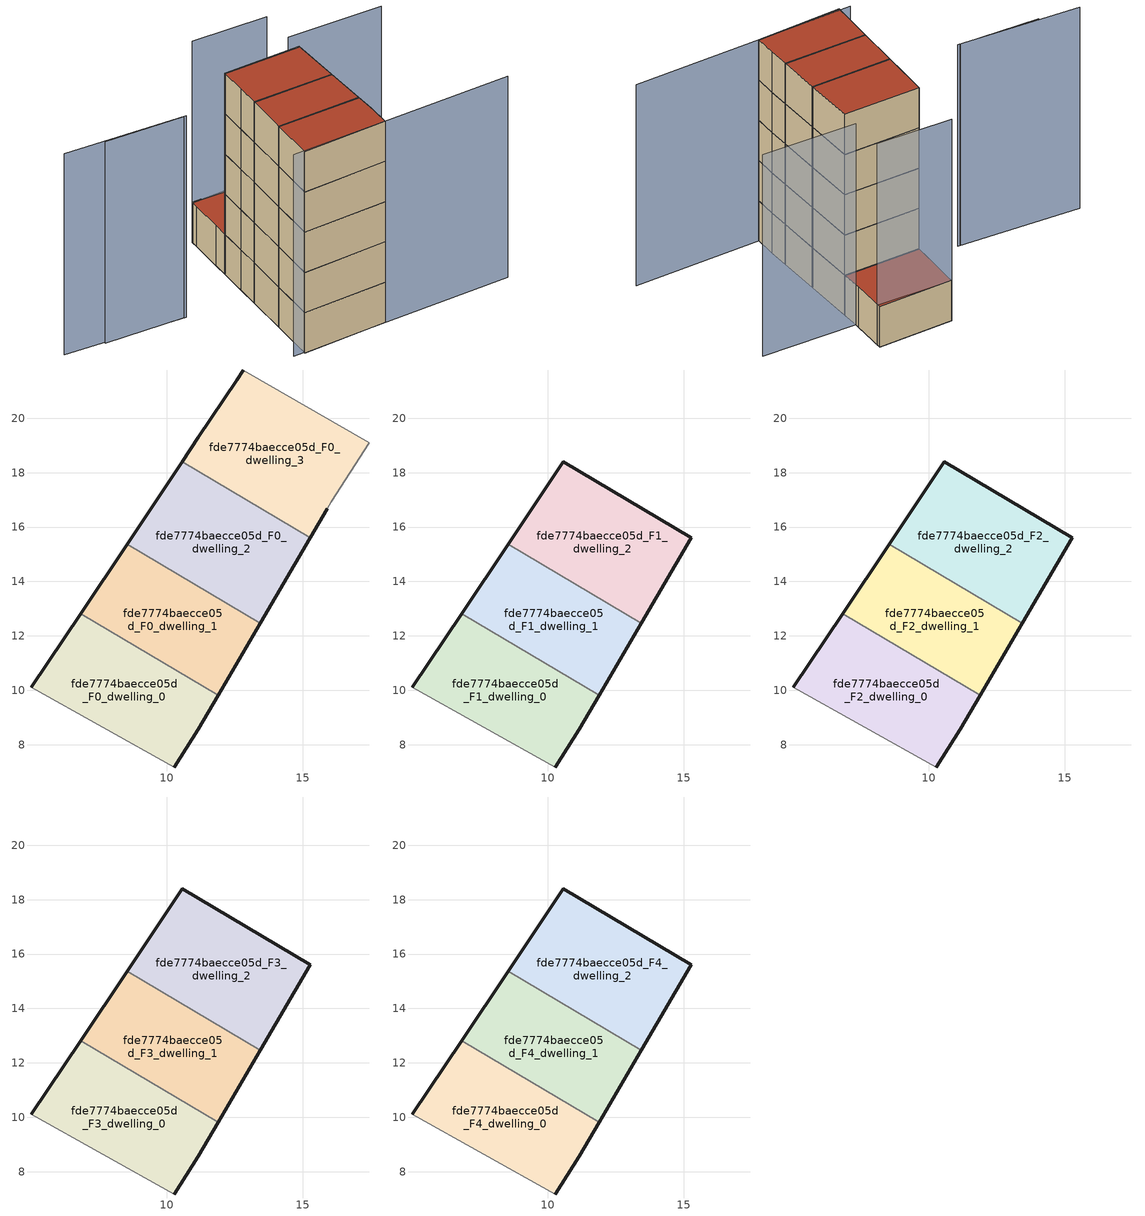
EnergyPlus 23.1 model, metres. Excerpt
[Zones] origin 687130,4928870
fde7774baecce05d_F0_dwelling_0
 floor ground (EU_floor_Construction): 11.18,8.56 11.91,9.81 6.84,12.82 5.04,10.12 10.29,7.18 z0
 wall outside (EU_wall_Construction): 5.04,10.12 6.84,12.82 / 11.91,9.81 11.18,8.56 10.29,7.18 z0:3
 wall adiabatic (EU_wall_Construction): 10.29,7.18 5.04,10.12 z0:3
 wall to fde7774baecce05d_F0_dwelling_1 (EU_wall_Construction): 6.84,12.82 11.9,9.81 z0:3
fde7774baecce05d_F0_dwelling_1
 floor ground (EU_floor_Construction): 11.91,9.81 13.45,12.46 8.55,15.37 6.84,12.82 z0
 wall outside (EU_wall_Construction): 6.84,12.82 8.55,15.37 / 13.45,12.46 11.91,9.81 z0:3
 wall to fde7774baecce05d_F0_dwelling_2 (EU_wall_Construction): 8.55,15.37 13.45,12.46 z0:3
fde7774baecce05d_F0_dwelling_2
 floor ground (EU_floor_Construction): 13.45,12.46 15.28,15.61 10.58,18.41 9.47,16.75 8.55,15.37 z0
 wall outside (EU_wall_Construction): 15.28,15.61 13.45,12.46 / 8.55,15.37 9.47,16.75 10.58,18.41 z0:3
 wall to fde7774baecce05d_F0_dwelling_3 (EU_wall_Construction): 10.58,18.41 15.28,15.61 z0:3
fde7774baecce05d_F0_dwelling_3
 floor ground (EU_floor_Construction): 15.91,16.68 16.06,16.94 17.44,19.1 12.83,21.77 12.57,21.39 11.18,19.3 10.58,18.41 15.28,15.61 z0
 wall outside (EU_wall_Construction): 15.91,16.68 15.28,15.61 / 10.58,18.41 11.18,19.3 12.57,21.39 12.83,21.77 z0:3
 wall adiabatic (EU_wall_Construction): 12.83,21.77 17.44,19.1 16.06,16.94 15.91,16.68 z0:3
 roof outside (EU_roof_Construction): 17.44,19.1 16.06,16.94 15.91,16.68 15.28,15.61 10.58,18.41 11.18,19.3 12.57,21.39 12.83,21.77 z3
fde7774baecce05d_F1_dwelling_0
 floor to fde7774baecce05d_F0_dwelling_0 (EU_floor_Construction): 11.17,8.56 11.9,9.81 6.84,12.82 5.03,10.12 10.28,7.18 z3
 wall outside (EU_wall_Construction): 5.04,10.12 6.84,12.82 / 11.91,9.81 11.18,8.56 10.29,7.18 z3:6
 wall adiabatic (EU_wall_Construction): 10.29,7.18 5.04,10.12 z3:6
 wall to fde7774baecce05d_F1_dwelling_1 (EU_wall_Construction): 6.84,12.82 11.9,9.81 z3:6
fde7774baecce05d_F1_dwelling_1
 floor to fde7774baecce05d_F0_dwelling_1 (EU_floor_Construction): 11.9,9.81 13.45,12.46 8.55,15.37 6.84,12.82 z3
 wall outside (EU_wall_Construction): 6.84,12.82 8.55,15.37 / 13.45,12.46 11.91,9.81 z3:6
 wall to fde7774baecce05d_F1_dwelling_2 (EU_wall_Construction): 8.55,15.37 13.45,12.46 z3:6
fde7774baecce05d_F1_dwelling_2
 floor to fde7774baecce05d_F0_dwelling_2 (EU_floor_Construction): 13.45,12.46 15.28,15.61 10.58,18.41 9.47,16.75 8.55,15.37 z3
 wall outside (EU_wall_Construction): 8.55,15.37 9.47,16.75 10.58,18.41 15.28,15.61 13.45,12.46 z3:6
fde7774baecce05d_F2_dwelling_0
 floor to fde7774baecce05d_F1_dwelling_0 (EU_floor_Construction): 11.17,8.56 11.9,9.81 6.84,12.82 5.03,10.12 10.28,7.18 z6
 wall outside (EU_wall_Construction): 5.04,10.12 6.84,12.82 / 11.91,9.81 11.18,8.56 10.29,7.18 z6:9
 wall adiabatic (EU_wall_Construction): 10.29,7.18 5.04,10.12 z6:9
 wall to fde7774baecce05d_F2_dwelling_1 (EU_wall_Construction): 6.84,12.82 11.9,9.81 z6:9
fde7774baecce05d_F2_dwelling_1
 floor to fde7774baecce05d_F1_dwelling_1 (EU_floor_Construction): 11.9,9.81 13.45,12.46 8.55,15.37 6.84,12.82 z6
 wall outside (EU_wall_Construction): 6.84,12.82 8.55,15.37 / 13.45,12.46 11.91,9.81 z6:9
 wall to fde7774baecce05d_F2_dwelling_2 (EU_wall_Construction): 8.55,15.37 13.45,12.46 z6:9
fde7774baecce05d_F2_dwelling_2
 floor to fde7774baecce05d_F1_dwelling_2 (EU_floor_Construction): 13.45,12.46 15.28,15.61 10.58,18.41 9.47,16.75 8.55,15.37 z6
 wall outside (EU_wall_Construction): 8.55,15.37 9.47,16.75 10.58,18.41 15.28,15.61 13.45,12.46 z6:9
fde7774baecce05d_F3_dwelling_0
 floor to fde7774baecce05d_F2_dwelling_0 (EU_floor_Construction): 11.17,8.56 11.9,9.81 6.84,12.82 5.03,10.12 10.28,7.18 z9
 wall outside (EU_wall_Construction): 5.04,10.12 6.84,12.82 / 11.91,9.81 11.18,8.56 10.29,7.18 z9:12
 wall adiabatic (EU_wall_Construction): 10.29,7.18 5.04,10.12 z9:12
 wall to fde7774baecce05d_F3_dwelling_1 (EU_wall_Construction): 6.84,12.82 11.9,9.81 z9:12
fde7774baecce05d_F3_dwelling_1
 floor to fde7774baecce05d_F2_dwelling_1 (EU_floor_Construction): 11.9,9.81 13.45,12.46 8.55,15.37 6.84,12.82 z9
 wall outside (EU_wall_Construction): 6.84,12.82 8.55,15.37 / 13.45,12.46 11.91,9.81 z9:12
 wall to fde7774baecce05d_F3_dwelling_2 (EU_wall_Construction): 8.55,15.37 13.45,12.46 z9:12
fde7774baecce05d_F3_dwelling_2
 floor to fde7774baecce05d_F2_dwelling_2 (EU_floor_Construction): 13.45,12.46 15.28,15.61 10.58,18.41 9.47,16.75 8.55,15.37 z9
 wall outside (EU_wall_Construction): 8.55,15.37 9.47,16.75 10.58,18.41 15.28,15.61 13.45,12.46 z9:12
fde7774baecce05d_F4_dwelling_0
 floor to fde7774baecce05d_F3_dwelling_0 (EU_floor_Construction): 11.17,8.56 11.9,9.81 6.84,12.82 5.03,10.12 10.28,7.18 z12
 wall outside (EU_wall_Construction): 5.04,10.12 6.84,12.82 / 11.91,9.81 11.18,8.56 10.29,7.18 z12:15
 wall adiabatic (EU_wall_Construction): 10.29,7.18 5.04,10.12 z12:15
 wall to fde7774baecce05d_F4_dwelling_1 (EU_wall_Construction): 6.84,12.82 11.9,9.81 z12:15
 roof outside (EU_roof_Construction): 11.91,9.81 11.18,8.56 10.29,7.18 5.04,10.12 6.84,12.82 z15
fde7774baecce05d_F4_dwelling_1
 floor to fde7774baecce05d_F3_dwelling_1 (EU_floor_Construction): 11.9,9.81 13.45,12.46 8.55,15.37 6.84,12.82 z12
 wall outside (EU_wall_Construction): 6.84,12.82 8.55,15.37 / 13.45,12.46 11.91,9.81 z12:15
 wall to fde7774baecce05d_F4_dwelling_2 (EU_wall_Construction): 8.55,15.37 13.45,12.46 z12:15
 roof outside (EU_roof_Construction): 13.45,12.46 11.91,9.81 6.84,12.82 8.55,15.37 z15
fde7774baecce05d_F4_dwelling_2
 floor to fde7774baecce05d_F3_dwelling_2 (EU_floor_Construction): 13.45,12.46 15.28,15.61 10.58,18.41 9.47,16.75 8.55,15.37 z12
 wall outside (EU_wall_Construction): 8.55,15.37 9.47,16.75 10.58,18.41 15.28,15.61 13.45,12.46 z12:15
 roof outside (EU_roof_Construction): 15.28,15.61 13.45,12.46 8.55,15.37 9.47,16.75 10.58,18.41 z15
shading: 21.54,13.09 15.9,16.68 / 17.29,18.87 12.83,21.77 / 4.44,10.58 18.1,2.63 / -1.78,23.32 5.31,18.43 / 5.16,18.53 0.5,21.64 z0:15
[Building]
EU S2 Campaign: North Axis=0; Terrain=City; Solar Distribution=FullExterior
[Site:Location]
Bologna: Latitude=44.5; Longitude=11.25; Time Zone=1; Elevation=37
[SizingPeriod:WeatherFileDays]
AnnualSizingPeriod: Begin Month=1; Begin Day of Month=1; End Month=12; End Day of Month=31; Day of Week for Start Day=Monday; Use Weather File Daylight Saving Period=No; Use Weather File Rain and Snow Indicators=No
[MATERIAL]
EU_InternalMass_Material: Roughness=MediumRough; Thickness=0.1; Conductivity=1; Density=1800; Specific Heat=900; Thermal Absorptance=0.9; Solar Absorptance=0.7; Visible Absorptance=0.7
[MATERIAL:NOMASS] Roughness=MediumRough; Thermal Absorptance=0.9; Solar Absorptance=0.7; Visible Absorptance=0.7
Name | Thermal Resistance
EU_wall_NoMass | 0.905828
EU_roof_NoMass | 0.37593
EU_floor_NoMass | 0.67114
[CONSTRUCTION]
EU_wall_Construction: EU_wall_NoMass
EU_roof_Construction: EU_roof_NoMass
EU_floor_Construction: EU_floor_NoMass
EU_InternalMass_Construction: EU_InternalMass_Material
[ZONE] Type=1; Multiplier=1; Ceiling Height=autocalculate; Floor Area=autocalculate; Part of Total Floor Area=Yes
Name | Volume
fde7774baecce05d_F0_dwelling_0 | 56.718
fde7774baecce05d_F1_dwelling_0; fde7774baecce05d_F2_dwelling_0; fde7774baecce05d_F3_dwelling_0; fde7774baecce05d_F4_dwelling_0 | 56.7173
fde7774baecce05d_F0_dwelling_1 | 53.3071
fde7774baecce05d_F1_dwelling_1; fde7774baecce05d_F2_dwelling_1; fde7774baecce05d_F3_dwelling_1; fde7774baecce05d_F4_dwelling_1 | 53.3064
fde7774baecce05d_F0_dwelling_2 | 61.0547
fde7774baecce05d_F1_dwelling_2; fde7774baecce05d_F2_dwelling_2; fde7774baecce05d_F3_dwelling_2; fde7774baecce05d_F4_dwelling_2 | 61.054
fde7774baecce05d_F0_dwelling_3 | 65.7356
[INTERNALMASS] Construction=EU_InternalMass_Construction
Name | Zone or ZoneList | Surface Area
fde7774baecce05d_F0_dwelling_0_EU_InternalMass | fde7774baecce05d_F0_dwelling_0 | 18.906
fde7774baecce05d_F0_dwelling_1_EU_InternalMass | fde7774baecce05d_F0_dwelling_1 | 17.7687
fde7774baecce05d_F0_dwelling_2_EU_InternalMass | fde7774baecce05d_F0_dwelling_2 | 20.3519
fde7774baecce05d_F0_dwelling_3_EU_InternalMass | fde7774baecce05d_F0_dwelling_3 | 21.9116
fde7774baecce05d_F1_dwelling_0_EU_InternalMass | fde7774baecce05d_F1_dwelling_0 | 22.2687
fde7774baecce05d_F1_dwelling_1_EU_InternalMass | fde7774baecce05d_F1_dwelling_1 | 24.119
fde7774baecce05d_F1_dwelling_2_EU_InternalMass | fde7774baecce05d_F1_dwelling_2 | 32.5489
fde7774baecce05d_F2_dwelling_0_EU_InternalMass | fde7774baecce05d_F2_dwelling_0 | 22.2687
fde7774baecce05d_F2_dwelling_1_EU_InternalMass | fde7774baecce05d_F2_dwelling_1 | 24.119
fde7774baecce05d_F2_dwelling_2_EU_InternalMass | fde7774baecce05d_F2_dwelling_2 | 32.5489
fde7774baecce05d_F3_dwelling_0_EU_InternalMass | fde7774baecce05d_F3_dwelling_0 | 22.2687
fde7774baecce05d_F3_dwelling_1_EU_InternalMass | fde7774baecce05d_F3_dwelling_1 | 24.119
fde7774baecce05d_F3_dwelling_2_EU_InternalMass | fde7774baecce05d_F3_dwelling_2 | 32.5489
fde7774baecce05d_F4_dwelling_0_EU_InternalMass | fde7774baecce05d_F4_dwelling_0 | 22.2687
fde7774baecce05d_F4_dwelling_1_EU_InternalMass | fde7774baecce05d_F4_dwelling_1 | 24.119
fde7774baecce05d_F4_dwelling_2_EU_InternalMass | fde7774baecce05d_F4_dwelling_2 | 32.5489
[OTHEREQUIPMENT] Fuel Type=Electricity; Design Level Calculation Method=Watts/Area; Power per Zone Floor Area=1; Fraction Latent=0; Fraction Radiant=0; Fraction Lost=0; Carbon Dioxide Generation Rate=0; EndUse Subcategory=EU_Step8_InternalGains
Name | Zone or ZoneList or Space or SpaceList | Schedule
EU_Step8_InternalGain_fde7774baecce05d_F0_dwelling_0_f000 | fde7774baecce05d_F0_dwelling_0 | EU_Step8_GainSchedule_fde7774baecce05d_F0_dwelling_0_f000
EU_Step8_InternalGain_fde7774baecce05d_F0_dwelling_1_f000 | fde7774baecce05d_F0_dwelling_1 | EU_Step8_GainSchedule_fde7774baecce05d_F0_dwelling_1_f000
EU_Step8_InternalGain_fde7774baecce05d_F0_dwelling_2_f000 | fde7774baecce05d_F0_dwelling_2 | EU_Step8_GainSchedule_fde7774baecce05d_F0_dwelling_2_f000
EU_Step8_InternalGain_fde7774baecce05d_F0_dwelling_3_f000 | fde7774baecce05d_F0_dwelling_3 | EU_Step8_GainSchedule_fde7774baecce05d_F0_dwelling_3_f000
EU_Step8_InternalGain_fde7774baecce05d_F1_dwelling_0_f000 | fde7774baecce05d_F1_dwelling_0 | EU_Step8_GainSchedule_fde7774baecce05d_F1_dwelling_0_f000
EU_Step8_InternalGain_fde7774baecce05d_F1_dwelling_1_f000 | fde7774baecce05d_F1_dwelling_1 | EU_Step8_GainSchedule_fde7774baecce05d_F1_dwelling_1_f000
EU_Step8_InternalGain_fde7774baecce05d_F1_dwelling_2_f000 | fde7774baecce05d_F1_dwelling_2 | EU_Step8_GainSchedule_fde7774baecce05d_F1_dwelling_2_f000
EU_Step8_InternalGain_fde7774baecce05d_F2_dwelling_0_f000 | fde7774baecce05d_F2_dwelling_0 | EU_Step8_GainSchedule_fde7774baecce05d_F2_dwelling_0_f000
EU_Step8_InternalGain_fde7774baecce05d_F2_dwelling_1_f000 | fde7774baecce05d_F2_dwelling_1 | EU_Step8_GainSchedule_fde7774baecce05d_F2_dwelling_1_f000
EU_Step8_InternalGain_fde7774baecce05d_F2_dwelling_2_f000 | fde7774baecce05d_F2_dwelling_2 | EU_Step8_GainSchedule_fde7774baecce05d_F2_dwelling_2_f000
EU_Step8_InternalGain_fde7774baecce05d_F3_dwelling_0_f000 | fde7774baecce05d_F3_dwelling_0 | EU_Step8_GainSchedule_fde7774baecce05d_F3_dwelling_0_f000
EU_Step8_InternalGain_fde7774baecce05d_F3_dwelling_1_f000 | fde7774baecce05d_F3_dwelling_1 | EU_Step8_GainSchedule_fde7774baecce05d_F3_dwelling_1_f000
EU_Step8_InternalGain_fde7774baecce05d_F3_dwelling_2_f000 | fde7774baecce05d_F3_dwelling_2 | EU_Step8_GainSchedule_fde7774baecce05d_F3_dwelling_2_f000
EU_Step8_InternalGain_fde7774baecce05d_F4_dwelling_0_f000 | fde7774baecce05d_F4_dwelling_0 | EU_Step8_GainSchedule_fde7774baecce05d_F4_dwelling_0_f000
EU_Step8_InternalGain_fde7774baecce05d_F4_dwelling_1_f000 | fde7774baecce05d_F4_dwelling_1 | EU_Step8_GainSchedule_fde7774baecce05d_F4_dwelling_1_f000
EU_Step8_InternalGain_fde7774baecce05d_F4_dwelling_2_f000 | fde7774baecce05d_F4_dwelling_2 | EU_Step8_GainSchedule_fde7774baecce05d_F4_dwelling_2_f000
[ZONEVENTILATION:DESIGNFLOWRATE] Schedule=EU_AlwaysOn; Design Flow Rate Calculation Method=AirChanges/Hour; Air Changes per Hour=0.73129; Ventilation Type=Natural; Fan Pressure Rise=0; Fan Total Efficiency=1; Constant Term Coefficient=1; Temperature Term Coefficient=0; Velocity Term Coefficient=0; Velocity Squared Term Coefficient=0; Minimum Indoor Temperature=-100; Maximum Indoor Temperature=100; Delta Temperature=-100; Minimum Outdoor Temperature=-100; Maximum Outdoor Temperature=100; Maximum Wind Speed=40
Name | Zone or ZoneList or Space or SpaceList
EU_ConstantAir_fde7774baecce05d_F0_dwelling_0 | fde7774baecce05d_F0_dwelling_0
EU_ConstantAir_fde7774baecce05d_F0_dwelling_1 | fde7774baecce05d_F0_dwelling_1
EU_ConstantAir_fde7774baecce05d_F0_dwelling_2 | fde7774baecce05d_F0_dwelling_2
EU_ConstantAir_fde7774baecce05d_F0_dwelling_3 | fde7774baecce05d_F0_dwelling_3
EU_ConstantAir_fde7774baecce05d_F1_dwelling_0 | fde7774baecce05d_F1_dwelling_0
EU_ConstantAir_fde7774baecce05d_F1_dwelling_1 | fde7774baecce05d_F1_dwelling_1
EU_ConstantAir_fde7774baecce05d_F1_dwelling_2 | fde7774baecce05d_F1_dwelling_2
EU_ConstantAir_fde7774baecce05d_F2_dwelling_0 | fde7774baecce05d_F2_dwelling_0
EU_ConstantAir_fde7774baecce05d_F2_dwelling_1 | fde7774baecce05d_F2_dwelling_1
EU_ConstantAir_fde7774baecce05d_F2_dwelling_2 | fde7774baecce05d_F2_dwelling_2
EU_ConstantAir_fde7774baecce05d_F3_dwelling_0 | fde7774baecce05d_F3_dwelling_0
EU_ConstantAir_fde7774baecce05d_F3_dwelling_1 | fde7774baecce05d_F3_dwelling_1
EU_ConstantAir_fde7774baecce05d_F3_dwelling_2 | fde7774baecce05d_F3_dwelling_2
EU_ConstantAir_fde7774baecce05d_F4_dwelling_0 | fde7774baecce05d_F4_dwelling_0
EU_ConstantAir_fde7774baecce05d_F4_dwelling_1 | fde7774baecce05d_F4_dwelling_1
EU_ConstantAir_fde7774baecce05d_F4_dwelling_2 | fde7774baecce05d_F4_dwelling_2
[HVACTEMPLATE:THERMOSTAT] Constant Heating Setpoint=20; Constant Cooling Setpoint=50
EU_HeatOnly_fde7774baecce05d_F0_dwelling_0; EU_HeatOnly_fde7774baecce05d_F0_dwelling_1; EU_HeatOnly_fde7774baecce05d_F0_dwelling_2; EU_HeatOnly_fde7774baecce05d_F0_dwelling_3; EU_HeatOnly_fde7774baecce05d_F1_dwelling_0; EU_HeatOnly_fde7774baecce05d_F1_dwelling_1; EU_HeatOnly_fde7774baecce05d_F1_dwelling_2; EU_HeatOnly_fde7774baecce05d_F2_dwelling_0; EU_HeatOnly_fde7774baecce05d_F2_dwelling_1; EU_HeatOnly_fde7774baecce05d_F2_dwelling_2; EU_HeatOnly_fde7774baecce05d_F3_dwelling_0; EU_HeatOnly_fde7774baecce05d_F3_dwelling_1; EU_HeatOnly_fde7774baecce05d_F3_dwelling_2; EU_HeatOnly_fde7774baecce05d_F4_dwelling_0; EU_HeatOnly_fde7774baecce05d_F4_dwelling_1; EU_HeatOnly_fde7774baecce05d_F4_dwelling_2
[HVACTEMPLATE:ZONE:IDEALLOADSAIRSYSTEM] System Availability Schedule=EU_AlwaysOn; Maximum Heating Supply Air Temperature=50; Minimum Cooling Supply Air Temperature=13; Maximum Heating Supply Air Humidity Ratio=0.0156; Minimum Cooling Supply Air Humidity Ratio=0.0077; Heating Limit=NoLimit; Cooling Limit=NoLimit; Heating Availability Schedule=EU_AlwaysOn; Cooling Availability Schedule=EU_CoolingOff; Dehumidification Control Type=ConstantSensibleHeatRatio; Cooling Sensible Heat Ratio=0.7; Dehumidification Setpoint=60; Humidification Control Type=None; Humidification Setpoint=30; Outdoor Air Method=None; Outdoor Air Flow Rate per Person=0.00944; Outdoor Air Flow Rate per Zone Floor Area=0; Outdoor Air Flow Rate per Zone=0; Demand Controlled Ventilation Type=None; Outdoor Air Economizer Type=NoEconomizer; Heat Recovery Type=None; Sensible Heat Recovery Effectiveness=0.7; Latent Heat Recovery Effectiveness=0.65
Name | Template Thermostat
fde7774baecce05d_F0_dwelling_0 | EU_HeatOnly_fde7774baecce05d_F0_dwelling_0
fde7774baecce05d_F0_dwelling_1 | EU_HeatOnly_fde7774baecce05d_F0_dwelling_1
fde7774baecce05d_F0_dwelling_2 | EU_HeatOnly_fde7774baecce05d_F0_dwelling_2
fde7774baecce05d_F0_dwelling_3 | EU_HeatOnly_fde7774baecce05d_F0_dwelling_3
fde7774baecce05d_F1_dwelling_0 | EU_HeatOnly_fde7774baecce05d_F1_dwelling_0
fde7774baecce05d_F1_dwelling_1 | EU_HeatOnly_fde7774baecce05d_F1_dwelling_1
fde7774baecce05d_F1_dwelling_2 | EU_HeatOnly_fde7774baecce05d_F1_dwelling_2
fde7774baecce05d_F2_dwelling_0 | EU_HeatOnly_fde7774baecce05d_F2_dwelling_0
fde7774baecce05d_F2_dwelling_1 | EU_HeatOnly_fde7774baecce05d_F2_dwelling_1
fde7774baecce05d_F2_dwelling_2 | EU_HeatOnly_fde7774baecce05d_F2_dwelling_2
fde7774baecce05d_F3_dwelling_0 | EU_HeatOnly_fde7774baecce05d_F3_dwelling_0
fde7774baecce05d_F3_dwelling_1 | EU_HeatOnly_fde7774baecce05d_F3_dwelling_1
fde7774baecce05d_F3_dwelling_2 | EU_HeatOnly_fde7774baecce05d_F3_dwelling_2
fde7774baecce05d_F4_dwelling_0 | EU_HeatOnly_fde7774baecce05d_F4_dwelling_0
fde7774baecce05d_F4_dwelling_1 | EU_HeatOnly_fde7774baecce05d_F4_dwelling_1
fde7774baecce05d_F4_dwelling_2 | EU_HeatOnly_fde7774baecce05d_F4_dwelling_2
[SIZING:ZONE] Zone Cooling Design Supply Air Temperature Input Method=SupplyAirTemperature; Zone Cooling Design Supply Air Temperature=13; Zone Heating Design Supply Air Temperature Input Method=SupplyAirTemperature; Zone Heating Design Supply Air Temperature=50; Zone Cooling Design Supply Air Humidity Ratio=0.008; Zone Heating Design Supply Air Humidity Ratio=0.008; Cooling Design Air Flow Method=DesignDay; Cooling Design Air Flow Rate=0; Cooling Minimum Air Flow per Zone Floor Area=0.000762; Cooling Minimum Air Flow=0; Cooling Minimum Air Flow Fraction=0.2; Heating Design Air Flow Method=DesignDay; Heating Design Air Flow Rate=0; Heating Maximum Air Flow per Zone Floor Area=0.002032; Heating Maximum Air Flow=0.141576; Heating Maximum Air Flow Fraction=0.3; Account for Dedicated Outdoor Air System=No; Dedicated Outdoor Air System Control Strategy=NeutralSupplyAir; Dedicated Outdoor Air Low Setpoint Temperature for Design=autosize; Dedicated Outdoor Air High Setpoint Temperature for Design=autosize; Zone Load Sizing Method=Sensible Load Only No Latent Load; Zone Latent Cooling Design Supply Air Humidity Ratio Input Method=HumidityRatioDifference; Zone Cooling Design Supply Air Humidity Ratio Difference=0.005; Zone Latent Heating Design Supply Air Humidity Ratio Input Method=HumidityRatioDifference; Zone Humidification Design Supply Air Humidity Ratio Difference=0.005
fde7774baecce05d_F0_dwelling_0; fde7774baecce05d_F0_dwelling_1; fde7774baecce05d_F0_dwelling_2; fde7774baecce05d_F0_dwelling_3; fde7774baecce05d_F1_dwelling_0; fde7774baecce05d_F1_dwelling_1; fde7774baecce05d_F1_dwelling_2; fde7774baecce05d_F2_dwelling_0; fde7774baecce05d_F2_dwelling_1; fde7774baecce05d_F2_dwelling_2; fde7774baecce05d_F3_dwelling_0; fde7774baecce05d_F3_dwelling_1; fde7774baecce05d_F3_dwelling_2; fde7774baecce05d_F4_dwelling_0; fde7774baecce05d_F4_dwelling_1; fde7774baecce05d_F4_dwelling_2
[SCHEDULE:CONSTANT]
Name | Hourly Value
EU_AlwaysOn | 1
EU_CoolingOff | 0
[SCHEDULE:FILE] Column Number=1; Rows to Skip at Top=0; Number of Hours of Data=8760; Column Separator=Comma; Interpolate to Timestep=No; Minutes per Item=60; Adjust Schedule for Daylight Savings=Yes
Name | File
EU_Step8_GainSchedule_fde7774baecce05d_F0_dwelling_0_f000 | ../../schedules/fde7774baecce05d/fde7774baecce05d_F0_dwelling_0_f000_gain.csv
EU_Step8_GainSchedule_fde7774baecce05d_F0_dwelling_1_f000 | ../../schedules/fde7774baecce05d/fde7774baecce05d_F0_dwelling_1_f000_gain.csv
EU_Step8_GainSchedule_fde7774baecce05d_F0_dwelling_2_f000 | ../../schedules/fde7774baecce05d/fde7774baecce05d_F0_dwelling_2_f000_gain.csv
EU_Step8_GainSchedule_fde7774baecce05d_F0_dwelling_3_f000 | ../../schedules/fde7774baecce05d/fde7774baecce05d_F0_dwelling_3_f000_gain.csv
EU_Step8_GainSchedule_fde7774baecce05d_F1_dwelling_0_f000 | ../../schedules/fde7774baecce05d/fde7774baecce05d_F1_dwelling_0_f000_gain.csv
EU_Step8_GainSchedule_fde7774baecce05d_F1_dwelling_1_f000 | ../../schedules/fde7774baecce05d/fde7774baecce05d_F1_dwelling_1_f000_gain.csv
EU_Step8_GainSchedule_fde7774baecce05d_F1_dwelling_2_f000 | ../../schedules/fde7774baecce05d/fde7774baecce05d_F1_dwelling_2_f000_gain.csv
EU_Step8_GainSchedule_fde7774baecce05d_F2_dwelling_0_f000 | ../../schedules/fde7774baecce05d/fde7774baecce05d_F2_dwelling_0_f000_gain.csv
EU_Step8_GainSchedule_fde7774baecce05d_F2_dwelling_1_f000 | ../../schedules/fde7774baecce05d/fde7774baecce05d_F2_dwelling_1_f000_gain.csv
EU_Step8_GainSchedule_fde7774baecce05d_F2_dwelling_2_f000 | ../../schedules/fde7774baecce05d/fde7774baecce05d_F2_dwelling_2_f000_gain.csv
EU_Step8_GainSchedule_fde7774baecce05d_F3_dwelling_0_f000 | ../../schedules/fde7774baecce05d/fde7774baecce05d_F3_dwelling_0_f000_gain.csv
EU_Step8_GainSchedule_fde7774baecce05d_F3_dwelling_1_f000 | ../../schedules/fde7774baecce05d/fde7774baecce05d_F3_dwelling_1_f000_gain.csv
EU_Step8_GainSchedule_fde7774baecce05d_F3_dwelling_2_f000 | ../../schedules/fde7774baecce05d/fde7774baecce05d_F3_dwelling_2_f000_gain.csv
EU_Step8_GainSchedule_fde7774baecce05d_F4_dwelling_0_f000 | ../../schedules/fde7774baecce05d/fde7774baecce05d_F4_dwelling_0_f000_gain.csv
EU_Step8_GainSchedule_fde7774baecce05d_F4_dwelling_1_f000 | ../../schedules/fde7774baecce05d/fde7774baecce05d_F4_dwelling_1_f000_gain.csv
EU_Step8_GainSchedule_fde7774baecce05d_F4_dwelling_2_f000 | ../../schedules/fde7774baecce05d/fde7774baecce05d_F4_dwelling_2_f000_gain.csv
